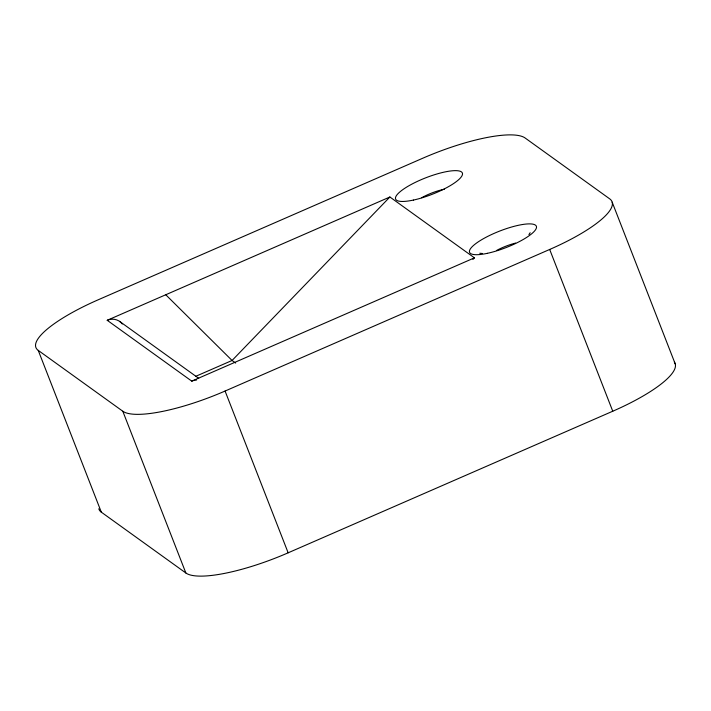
<?xml version="1.0" encoding="UTF-8"?>
<svg xmlns="http://www.w3.org/2000/svg" width="711" height="711" viewBox="0 0 711 711"><rect width="100%" height="100%" fill="white"/><g stroke="black" fill="none" stroke-linecap="round" stroke-linejoin="round"><path stroke-width="1.07" d="M528.931 234.594L530.148 232.719M472.904 259.435L474.441 257.844L389.886 197L232.07 360.477L195.552 376.403M196.583 380.038A13.438 12.86 -54.3 0 0 191.766 381.14L107.21 320.297L389.886 197M191.766 381.14L474.441 257.844M38.234 350.381L122.79 411.225A89.595 22.13 -21.3 0 0 225.076 391.041L549.683 249.454A89.595 22.13 -21.3 0 0 609.691 198.849L525.136 138.005A89.595 22.13 -21.3 0 0 422.849 158.189L98.242 299.775A89.595 22.13 -21.3 0 0 38.234 350.381L101.309 512.151L185.864 572.995A89.595 22.13 -21.3 0 0 288.151 552.811L612.758 411.225A89.595 22.13 -21.3 0 0 674.339 362.13M479.747 253.249L482.476 253.516M235.67 363.063L232.07 360.477L165.752 294.754M119.546 321.345L198.698 378.305M612.189 202.208L675.254 363.979M549.683 249.454L612.758 411.225M225.076 391.041L288.151 552.811M122.79 411.225L185.864 572.995M101.309 512.151A89.595 22.13 -21.3 0 1 98.811 508.792M107.21 320.297A13.438 12.86 -54.3 0 1 122.345 323.985M496.918 250.272A22.396 5.528 -21.3 0 1 515.626 243.073M421.676 197.711A22.396 5.528 -21.3 0 1 444.322 189.242M487.39 253.32A35.834 8.852 -21.3 0 0 536.485 226.747A35.834 8.852 -21.3 0 0 485.035 237.803A35.834 8.852 -21.3 0 0 487.39 253.32M413.402 200.075A35.834 8.852 -21.3 0 0 462.497 173.511A35.834 8.852 -21.3 0 0 411.047 184.567A35.834 8.852 -21.3 0 0 413.402 200.075"/></g></svg>
